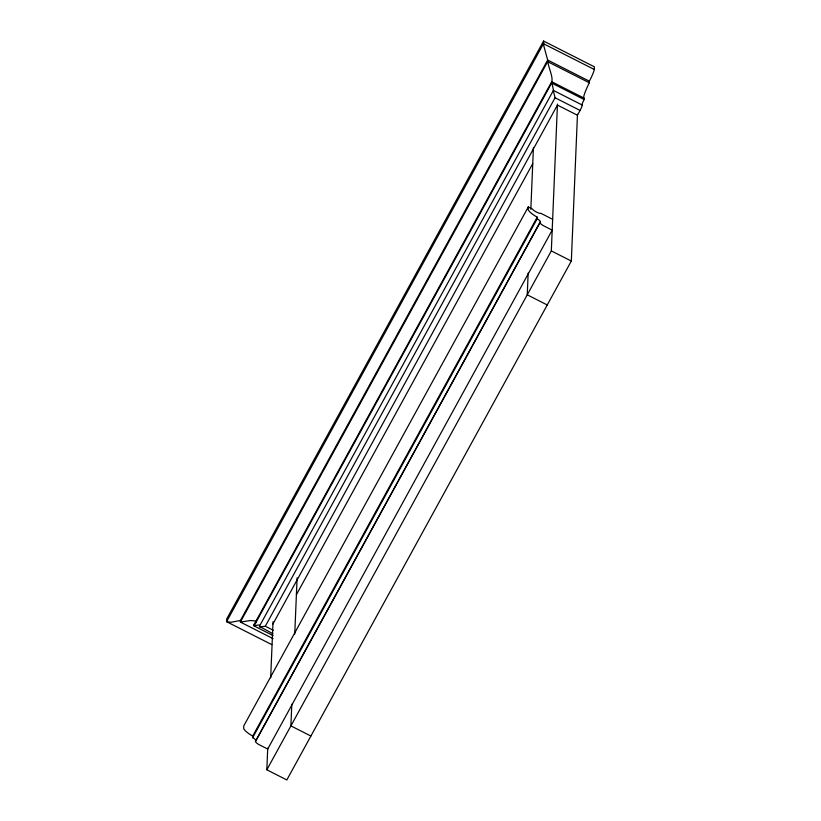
<?xml version="1.0" encoding="UTF-8"?>
<svg xmlns="http://www.w3.org/2000/svg" width="821" height="821" viewBox="0 0 821 821"><rect width="100%" height="100%" fill="white"/><g stroke="black" fill="none" stroke-linecap="round" stroke-linejoin="round"><path stroke-width="1.23" d="M272.941 623.991L557.428 105.088L577.44 115.227L580.057 110.445A5.039 0.605 -63.1 0 0 582.11 104.975A4.998 0.605 -63.1 0 1 584.152 99.536L584.213 98.212A17.662 2.135 -63.1 0 1 589.304 82.788L589.375 81.197A12.182 1.478 -63.1 0 0 594.312 69.487L594.425 66.84L543.574 41.05L543.902 46.263L547.689 60.056L240.44 620.471L240.379 622.061L273.044 638.635M584.213 98.212L551.702 81.72L254.079 624.576L254.028 625.9L273.085 635.567M540.341 222.029L255.854 740.932A4.998 1.273 28.7 0 0 252.663 737.668L252.735 736.078L537.221 217.175A12.182 3.11 28.7 0 1 528.18 209.601L528.283 206.943L532.46 209.057A4.967 1.262 28.7 0 0 536.585 212.126A4.967 1.262 28.7 0 0 540.793 213.286L552.646 219.299M577.481 114.242L571.324 261.047L286.827 779.95L266.825 769.8L267.738 748.105M270.673 677.889L273.034 621.723M291.804 704.192L290.901 725.897L310.902 736.047M294.749 634.017L297.11 577.82M528.16 273.106L527.246 294.811L547.248 304.96M530.828 209.283L533.424 147.493M252.663 737.668L537.16 218.766L537.221 217.175M266.825 769.8L551.322 250.908L557.469 104.103M543.574 41.05L226.688 619.024L226.575 621.682L231.153 622.256L240.44 620.471M272.829 633.679L259.395 626.351L553.477 90.31L551.702 81.72C553.57 77.123 547.751 66.388 547.689 60.056L589.375 81.197M259.518 626.936L265.306 626.238L555.058 97.761L553.262 90.351L582.11 104.975M296.402 594.691L532.747 163.605M528.283 206.943L243.796 725.846L243.683 728.504A12.182 3.11 28.7 0 0 252.735 736.078M255.505 741.178L540.002 222.275M255.824 622.77L254.079 624.576M259.652 626.074C260.431 623.857 255.228 625.756 254.028 625.9L551.65 83.054L584.152 99.536M594.312 69.487L543.461 43.708L226.575 621.682L271.782 644.598M589.304 82.788L547.628 61.657L240.379 622.061L250.785 620.512L255.187 620.974L256.06 622.041M555.058 97.761L580.057 110.445M551.322 250.908L571.324 261.047M265.306 626.238L273.27 630.271M537.16 218.766A4.998 1.273 28.7 0 1 540.167 222.152A5.039 1.283 28.7 0 0 539.951 222.676L540.598 223.61A5.039 1.283 28.7 0 0 543.851 225.919L552.184 230.147L267.697 749.05L259.364 744.821A5.039 1.283 28.7 0 1 256.101 742.512L255.454 741.579A5.039 1.283 28.7 0 1 255.68 741.055"/></g></svg>
